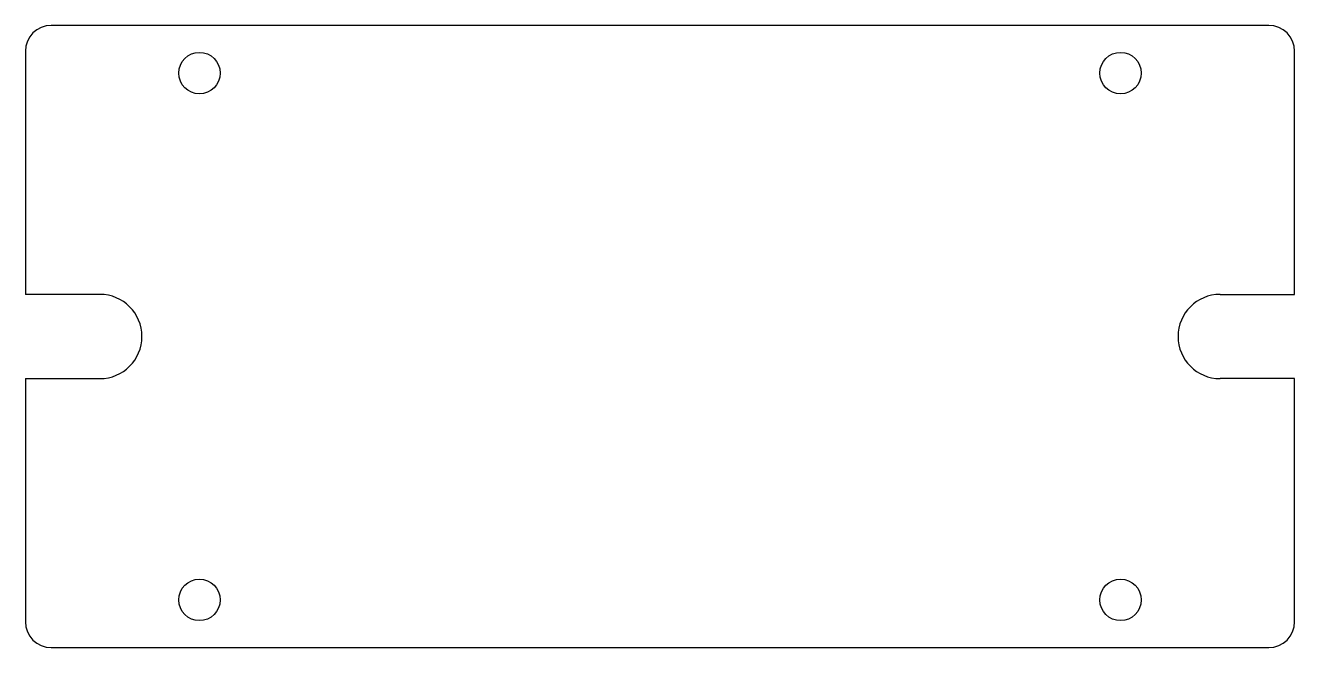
# Model space of a CAD drawing. Header units: millimetres. Extents: x 0 to 98, y 0 to 48.
import ezdxf

# ---------------------------------------------------------------- set-up
doc = ezdxf.new("R2010")
doc.units = ezdxf.units.MM
doc.layers.get('0').update_dxf_attribs({"linetype": 'CONTINUOUS'})

msp = doc.modelspace()

# ---------------------------------------------------------------- linework, layer by layer
for p, q in [((96, 48), (2, 48)), ((0, 46), (0, 27.25)), ((98, 27.25), (98, 46)), ((5.75, 27.25), (0, 27.25)), ((92.25, 27.25), (98, 27.25)), ((89, 24), (89, 24)), ((0, 20.75), (5.75, 20.75)), ((0, 20.75), (0, 2)), ((98, 20.75), (92.25, 20.75)), ((98, 2), (98, 20.75)), ((2, 0), (96, 0))]:
    msp.add_line(p, q)
for centre in [(13.44, 44.32), (84.56, 44.32), (13.44, 3.68), (84.56, 3.68)]:
    msp.add_circle(centre, 1.6)
for centre, radius, start, end in [((2, 46), 2, 90, 180), ((96, 46), 2, 0, 90), ((5.75, 24), 3.25, 0, 90), ((92.25, 24), 3.25, 90, 180), ((5.75, 24), 3.25, -90, 0), ((92.25, 24), 3.25, 180, 270), ((2, 2), 2, 180, 270), ((96, 2), 2, 270, 360)]:
    msp.add_arc(centre, radius, start, end)

doc.saveas('drawing.dxf')
